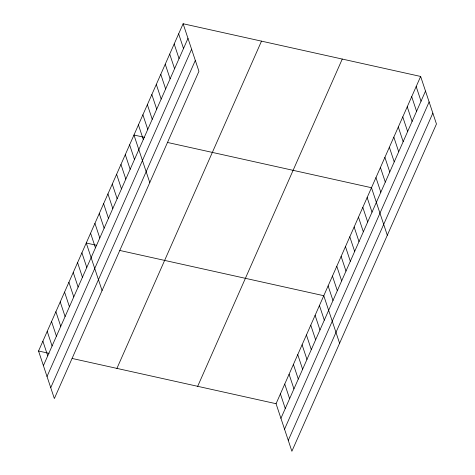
<?xml version="1.0" encoding="UTF-8"?>
<svg xmlns="http://www.w3.org/2000/svg" width="475" height="475" viewBox="0 0 475 475"><rect width="100%" height="100%" fill="white"/><g stroke="black" fill="none" stroke-linecap="round" stroke-linejoin="round"><path stroke-width="0.71" d="M183.118 23.75L198.936 71.292L54.358 398.549L38.54 351.007L183.118 23.75L420.642 76.451L436.46 123.993L291.882 451.25L276.064 403.708L420.642 76.451M43.403 365.631L187.987 38.374M47.019 376.497L191.597 49.24M50.742 387.689L195.32 60.426M116.921 368.398L261.505 41.141M197.683 386.317L342.261 59.06M280.933 418.332L425.511 91.075M284.543 429.198L429.121 101.935M288.266 440.384L432.844 113.127M144.459 137.346L133.962 135.019L149.779 182.56M167.556 142.47L371.486 187.72L387.303 235.262M96.752 245.343L86.254 243.01L102.066 290.552M119.843 250.467L323.778 295.711L339.589 343.253M38.54 351.007L49.038 353.335M72.135 358.459L276.064 403.708M416.177 86.569L421.04 101.193M411.706 96.68L416.569 111.304M407.235 106.798L412.104 121.422M402.77 116.909L407.633 131.533M398.299 127.027L403.162 141.651M393.834 137.144L398.697 151.768M389.363 147.256L394.226 161.88M384.892 157.373L389.761 171.998M380.428 167.485L385.29 182.109M375.957 177.602L380.819 192.227M367.151 197.535L372.014 212.159M362.811 207.355L367.68 221.979M358.477 217.17L363.339 231.794M354.136 226.991L359.005 241.615M349.802 236.805L354.665 251.429M345.462 246.626L350.33 261.25M341.127 256.441L345.99 271.065M336.787 266.261L341.656 280.885M332.452 276.076L337.315 290.7M328.112 285.897L332.981 300.521M319.438 305.532L324.306 320.156M315.103 315.347L319.966 329.971M310.763 325.167L315.632 339.791M306.428 334.982L311.291 349.606M302.088 344.803L306.957 359.427M297.754 354.617L302.617 369.241M293.413 364.438L298.282 379.062M178.653 33.867L183.516 48.492M289.079 374.253L293.942 388.877M174.183 43.979L179.045 58.603M284.739 384.073L289.608 398.697M169.712 54.097L174.58 68.721M280.404 393.894L285.267 408.518M165.247 64.208L170.109 78.832M160.776 74.326L165.638 88.95M156.305 84.443L161.173 99.067M151.84 94.555L156.703 109.179M147.369 104.672L152.232 119.296M142.898 114.79L147.767 129.414M138.433 124.901L143.296 139.525M129.627 144.833L134.49 159.458M125.287 154.654L130.15 169.278M120.953 164.469L125.816 179.093M116.612 174.289L121.475 188.913M112.278 184.104L117.141 198.728M107.938 193.925L112.801 208.549M103.603 203.739L108.466 218.363M99.263 213.56L104.126 228.184M94.929 223.375L99.792 237.999M90.588 233.195L95.451 247.819M81.914 252.831L86.777 267.455M77.579 262.651L82.442 277.275M73.239 272.466L78.102 287.09M68.905 282.287L73.767 296.911M64.564 292.101L69.427 306.725M60.23 301.922L65.093 316.546M55.89 311.737L60.752 326.361M51.555 321.557L56.418 336.181M47.215 331.372L52.078 345.996M42.881 341.192L47.743 355.817"/></g></svg>
